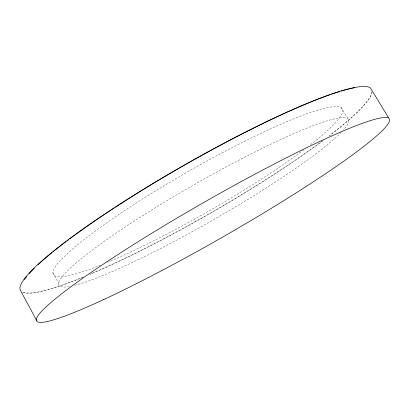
<?xml version="1.0" encoding="UTF-8"?>
<svg xmlns="http://www.w3.org/2000/svg" width="409" height="409" viewBox="0 0 409 409"><rect width="100%" height="100%" fill="white"/><g stroke="black" fill="none" stroke-linecap="round" stroke-linejoin="round"><path stroke-width="0.31" stroke-dasharray="2.04 1.53" d="M341.167 107.531L347.512 118.058M52.971 272.849L58.855 283.641M372.118 92.015A202.378 27.367 -29.8 0 1 329.853 135.44M323.182 140.492A202.378 27.367 -29.8 0 1 90.154 274.275M82.679 277.394A202.378 27.367 -29.8 0 1 22.567 292.323M100.604 265.114A166.601 22.255 -29.8 0 1 88.768 235.952A166.601 22.255 -29.8 0 1 291.31 119.771A166.601 22.255 -29.8 0 1 310.375 144.786M303.846 149.766A166.601 22.255 -29.8 0 1 107.603 262.246M69.397 286.489A166.867 20.021 -29.8 0 1 196.494 183.344A166.867 20.021 -29.8 0 1 343.32 130.108M341.357 132.204A166.867 20.021 -29.8 0 1 213.851 219.551A166.867 20.021 -29.8 0 1 74.136 285.492M371.592 91.693A201.698 27.27 -29.8 0 1 328.984 135.993M322.307 141.039A201.698 27.27 -29.8 0 1 89.873 274.301M83.569 276.929A201.698 27.27 -29.8 0 1 21.958 291.234"/><path stroke-width="0.61" d="M388.55 117.69L370.355 87.828A202.378 27.367 -29.8 0 0 177.23 169.142A202.378 27.367 -29.8 0 0 20.45 290.4L36.82 320.779M24.356 279.587A201.698 27.27 -29.8 0 1 26.626 276.622M29.095 273.744A201.698 27.27 -29.8 0 1 34.371 268.253M38.047 264.741A201.698 27.27 -29.8 0 1 42.132 261.034M42.516 260.697A201.698 27.27 -29.8 0 1 51.882 252.762M52.822 251.995A201.698 27.27 -29.8 0 1 66.289 241.463M67.413 240.615A201.698 27.27 -29.8 0 1 68.554 239.761M69.699 238.902A201.698 27.27 -29.8 0 1 114.285 207.961M115.425 207.215A201.698 27.27 -29.8 0 1 327.297 95.65M327.793 95.476A201.698 27.27 -29.8 0 1 330.048 94.678M331.525 94.167A201.698 27.27 -29.8 0 1 339.874 91.458M341.178 91.064A201.698 27.27 -29.8 0 1 354.598 87.73M103.84 299.48A203.293 19.704 -29.8 0 0 387.998 123.983A203.293 19.704 -29.8 0 0 147.797 235.712A203.293 19.704 -29.8 0 0 103.84 299.48"/></g></svg>
